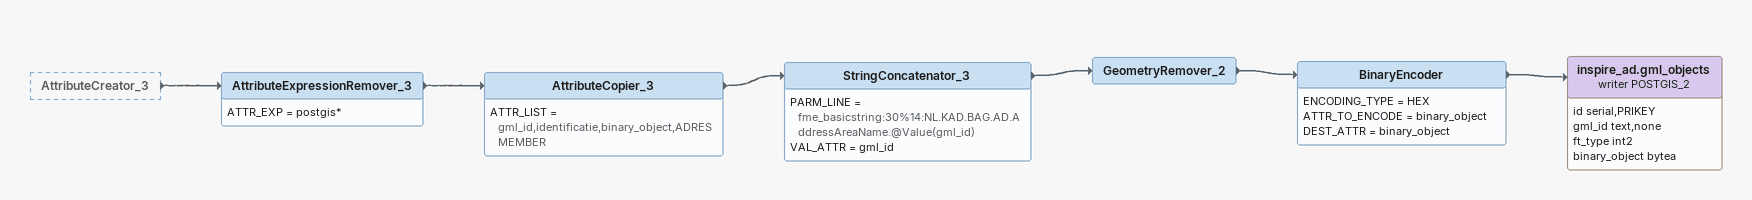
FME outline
AttributeCreator_3 [outside]
    -> AttributeExpressionRemover_3
AttributeExpressionRemover_3
    ATTR_EXP = postgis*
    -> AttributeCopier_3
AttributeCopier_3
    ATTR_LIST = gml_id,identificatie,binary_object,ADRESMEMBER
    -> StringConcatenator_3
StringConcatenator_3
    PARM_LINE = fme_basicstring:30%14:NL.KAD.BAG.AD.AddressAreaName.@Value(gml_id)
    VAL_ATTR = gml_id
    -> GeometryRemover_2
GeometryRemover_2
    -> BinaryEncoder
BinaryEncoder
    ENCODING_TYPE = HEX
    ATTR_TO_ENCODE = binary_object
    DEST_ATTR = binary_object
    -> inspire_ad.gml_objects (writer POSTGIS_2)
inspire_ad.gml_objects (writer POSTGIS_2)
    attributes: id serial,PRIKEY, gml_id text,none, ft_type int2, binary_object bytea
